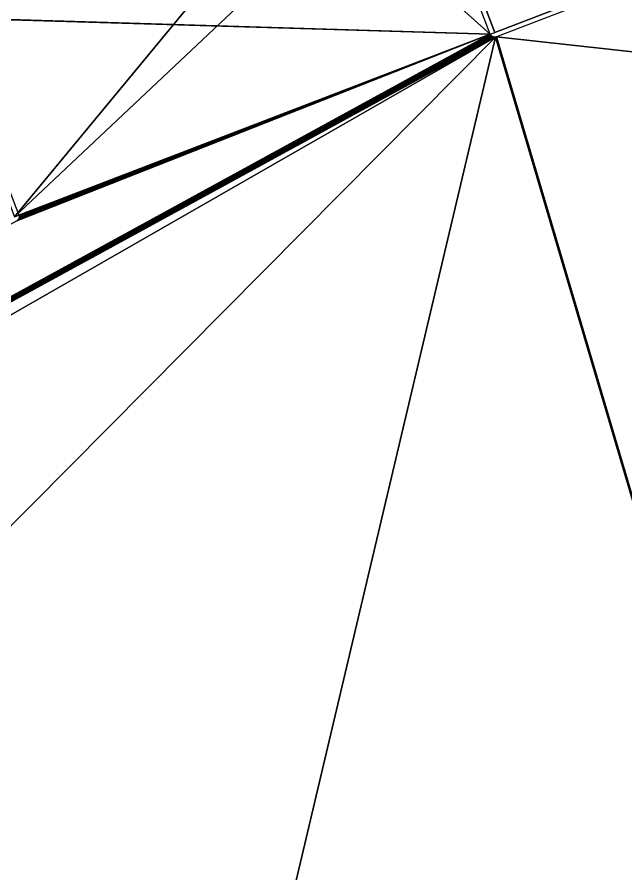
# Model space of a CAD drawing. Header units: metres. Extents: x -113 to 180, y -133 to 86.
# Drawn here: x 145.22 to 150.39, y 48.59 to 55.87 of the extents above; entities that cross this region are included whole.
import ezdxf

# ---------------------------------------------------------------- set-up
doc = ezdxf.new("R2010")
doc.units = ezdxf.units.M
for name, color, linetype, true_color in [('ACERA', 7, 'Continuous', 0xb9b3a6), ('ASFALTO', 7, 'Continuous', 0x4a4b4e), ('BORDILLO', 7, 'Continuous', 0xcfcac0), ('PODOTACTIL', 7, 'Continuous', 0xc7bda4)]:
    doc.layers.add(name, color=color, linetype=linetype, true_color=true_color)

msp = doc.modelspace()

# ---------------------------------------------------------------- linework, layer by layer
at = {"layer": 'ACERA'}
for points in [[(148.6366, 57.4088, 69.6465), (149.2762, 55.7362, 69.5861), (150.8305, 56.3324, 69.4968)], [(148.6366, 57.4088, 69.5165), (149.2762, 55.7362, 69.4561), (149.2762, 55.7362, 69.5861)], [(148.6366, 57.4088, 69.5165), (149.2762, 55.7362, 69.5861), (148.6366, 57.4088, 69.6465)], [(149.2762, 55.7362, 69.4561), (150.8305, 56.3324, 69.3668), (150.8305, 56.3324, 69.4968)], [(149.2762, 55.7362, 69.4561), (150.8305, 56.3324, 69.4968), (149.2762, 55.7362, 69.5861)]]:
    msp.add_3dface(points, dxfattribs=at)
at = {"layer": 'ASFALTO'}
for points in [[(145.2906, 65.9381, 69.7898), (85.2806, 50.2035, 72.612), (69.1886, 40.234, 73.9775)], [(145.2906, 65.9381, 69.7898), (69.1886, 40.234, 73.9775), (141.2211, 64.4618, 69.9471)], [(145.2906, 65.9381, 69.7898), (85.9431, 50.398, 72.7848), (85.2806, 50.2035, 72.612)], [(145.2906, 65.9381, 69.7898), (91.0739, 51.9513, 72.212), (85.9431, 50.398, 72.7848)], [(145.2906, 65.9381, 69.7898), (99.4244, 55.0212, 72.1388), (91.0739, 51.9513, 72.212)], [(145.2906, 65.9381, 69.7898), (109.9353, 59.0001, 71.9877), (99.4244, 55.0212, 72.1388)], [(149.2389, 55.7219, 69.4702), (148.5992, 57.3945, 69.5307), (141.6285, 62.52, 69.8312)], [(149.2389, 55.7219, 69.4702), (141.6285, 62.52, 69.8312), (144.5934, 55.864, 69.761)], [(152.8129, 55.3121, 69.2437), (150.8285, 56.2888, 69.3783), (149.2905, 55.6988, 69.4667)], [(149.2389, 55.7219, 69.4702), (144.5934, 55.864, 69.761), (144.595, 55.8604, 69.7608)], [(149.2389, 55.7219, 69.4702), (144.595, 55.8604, 69.7608), (145.2353, 54.1861, 69.7003)], [(108.9438, 33.6747, 71.7299), (149.2404, 55.7183, 69.4701), (149.2389, 55.7219, 69.4702)], [(108.9438, 33.6747, 71.7299), (149.2389, 55.7219, 69.4702), (145.2192, 54.1379, 69.7007)], [(108.9438, 33.6747, 71.7299), (149.2424, 55.7149, 69.4699), (149.2404, 55.7183, 69.4701)], [(108.9438, 33.6747, 71.7299), (149.2446, 55.7116, 69.4698), (149.2424, 55.7149, 69.4699)], [(108.9438, 33.6747, 71.7299), (149.2472, 55.7087, 69.4696), (149.2446, 55.7116, 69.4698)], [(108.9438, 33.6747, 71.7299), (149.25, 55.706, 69.4693), (149.2472, 55.7087, 69.4696)], [(108.9438, 33.6747, 71.7299), (149.2531, 55.7035, 69.4691), (149.25, 55.706, 69.4693)], [(108.9438, 33.6747, 71.7299), (149.2564, 55.7014, 69.4689), (149.2531, 55.7035, 69.4691)], [(108.9438, 33.6747, 71.7299), (149.2599, 55.6996, 69.4687), (149.2564, 55.7014, 69.4689)], [(108.9438, 33.6747, 71.7299), (149.2636, 55.6982, 69.4684), (149.2599, 55.6996, 69.4687)], [(108.9438, 33.6747, 71.7299), (149.2674, 55.6972, 69.4682), (149.2636, 55.6982, 69.4684)], [(108.9438, 33.6747, 71.7299), (149.2712, 55.6965, 69.4679), (149.2674, 55.6972, 69.4682)], [(108.9438, 33.6747, 71.7299), (114.7192, 35.899, 71.392), (149.283, 55.6967, 69.4672)], [(108.9438, 33.6747, 71.7299), (149.283, 55.6967, 69.4672), (149.2791, 55.6963, 69.4674)], [(108.9438, 33.6747, 71.7299), (149.2752, 55.6962, 69.4677), (149.2712, 55.6965, 69.4679)], [(108.9438, 33.6747, 71.7299), (149.2791, 55.6963, 69.4674), (149.2752, 55.6962, 69.4677)], [(114.7192, 35.899, 71.392), (138.7552, 45.0866, 69.9911), (149.283, 55.6967, 69.4672)], [(138.7552, 45.0866, 69.9911), (147.5639, 48.4311, 69.4869), (149.283, 55.6967, 69.4672)], [(149.2389, 55.7219, 69.4702), (145.2224, 54.1402, 69.7006), (145.2192, 54.1379, 69.7007)], [(149.2389, 55.7219, 69.4702), (145.2254, 54.1427, 69.7004), (145.2224, 54.1402, 69.7006)], [(149.2389, 55.7219, 69.4702), (145.2281, 54.1456, 69.7003), (145.2254, 54.1427, 69.7004)], [(149.2389, 55.7219, 69.4702), (145.2305, 54.1487, 69.7002), (145.2281, 54.1456, 69.7003)], [(149.2389, 55.7219, 69.4702), (145.2327, 54.152, 69.7001), (145.2305, 54.1487, 69.7002)], [(149.2389, 55.7219, 69.4702), (145.2344, 54.1555, 69.7), (145.2327, 54.152, 69.7001)], [(149.2389, 55.7219, 69.4702), (145.2358, 54.1591, 69.7), (145.2344, 54.1555, 69.7)], [(149.2389, 55.7219, 69.4702), (145.2353, 54.1861, 69.7003), (145.2365, 54.1823, 69.7002)], [(149.2389, 55.7219, 69.4702), (145.2369, 54.1629, 69.6999), (145.2358, 54.1591, 69.7)], [(149.2389, 55.7219, 69.4702), (145.2365, 54.1823, 69.7002), (145.2373, 54.1785, 69.7001)], [(149.2389, 55.7219, 69.4702), (145.2376, 54.1668, 69.6999), (145.2369, 54.1629, 69.6999)], [(149.2389, 55.7219, 69.4702), (145.2373, 54.1785, 69.7001), (145.2378, 54.1746, 69.7)], [(149.2389, 55.7219, 69.4702), (145.2379, 54.1707, 69.7), (145.2376, 54.1668, 69.6999)], [(149.2389, 55.7219, 69.4702), (145.2378, 54.1746, 69.7), (145.2379, 54.1707, 69.7)], [(147.5639, 48.4311, 69.4869), (162.6088, 10.6831, 80.5869), (149.283, 55.6967, 69.4672)], [(162.6088, 10.6831, 80.5869), (149.2868, 55.6976, 69.467), (149.283, 55.6967, 69.4672)], [(162.6088, 10.6831, 80.5869), (149.2905, 55.6988, 69.4667), (149.2868, 55.6976, 69.467)], [(162.6088, 10.6831, 80.5869), (152.8129, 55.3121, 69.2437), (149.2905, 55.6988, 69.4667)]]:
    msp.add_3dface(points, dxfattribs=at)
at = {"layer": 'BORDILLO'}
for points in [[(142.3582, 55.0537, 70.0237), (142.2864, 55.2404, 70.0319), (147.4375, 57.2216, 69.7288)], [(142.3582, 55.0537, 70.0237), (147.4375, 57.2216, 69.7288), (147.5093, 57.035, 69.722)], [(142.4116, 54.9136, 70.0176), (142.3398, 55.1003, 70.0258), (147.491, 57.0815, 69.7238)], [(142.4116, 54.9136, 70.0176), (147.491, 57.0815, 69.7238), (147.5628, 56.8948, 69.717)]]:
    msp.add_3dface(points, dxfattribs=at)
at = {"layer": 'PODOTACTIL'}
for points in [[(145.1979, 54.1718, 69.8355), (149.2762, 55.7362, 69.6011), (148.6366, 57.4088, 69.6615)], [(148.6366, 57.4088, 69.6615), (147.5269, 56.9882, 69.7254), (145.1979, 54.1718, 69.8355)], [(147.5269, 56.9882, 69.7254), (144.5576, 55.8461, 69.896), (145.1979, 54.1718, 69.8355)]]:
    msp.add_3dface(points, dxfattribs=at)

doc.saveas('drawing.dxf')
